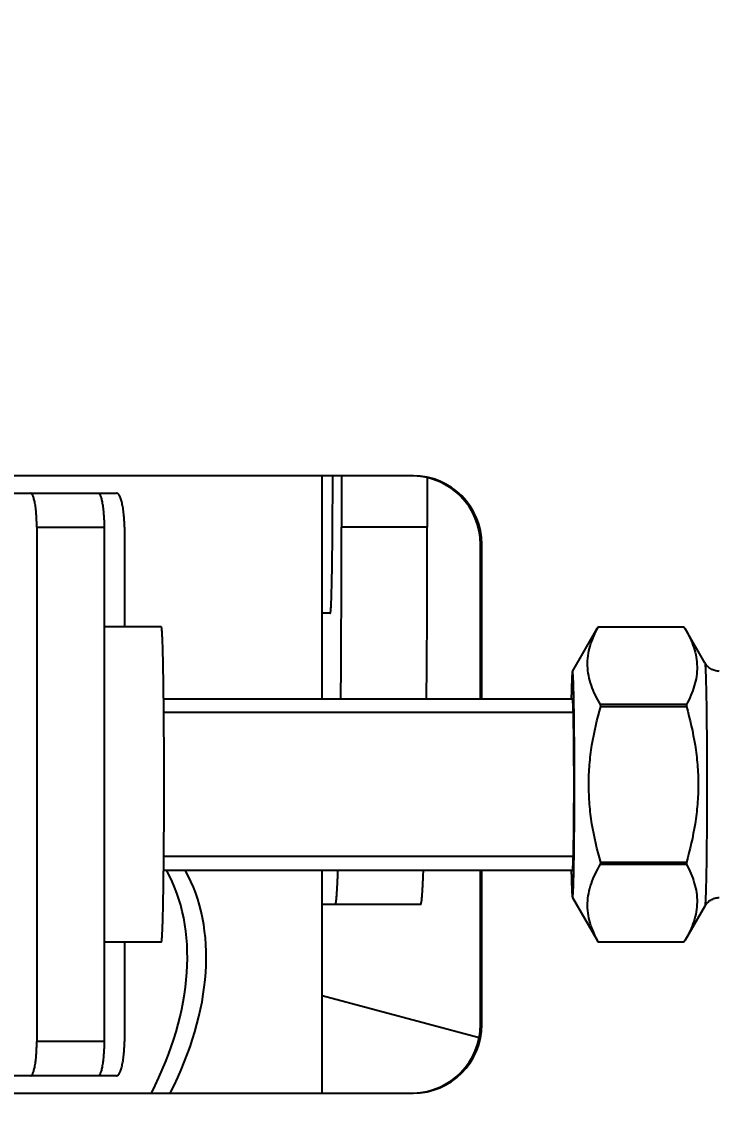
# Model space of a CAD drawing. Header units: millimetres. Extents: x 0 to 841, y 0 to 594.
# Drawn here: x 189.39 to 209.72, y 280.46 to 312.21 of the extents above; entities that cross this region are included whole.
import ezdxf

# ---------------------------------------------------------------- set-up
doc = ezdxf.new("R2010")
doc.units = ezdxf.units.MM
doc.header["$LTSCALE"] = 46.255
doc.layers.get('0').update_dxf_attribs({"linetype": 'CONTINUOUS'})
doc.layers.add('3_ALL_AXIS', color=7, linetype='CONTINUOUS')
doc.styles.get("Standard").update_dxf_attribs({"font": 'txt', "width": 0.8})
doc.dimstyles.new('DIMSTYLE_2', dxfattribs={"dimtxt": 2.5, "dimasz": 2.5, "dimexe": 2, "dimexo": 0.5, "dimtad": 1, "dimdec": 3, "dimdsep": 46, "dimtxsty": 'STANDARD', "dimblk": 'OPEN', "dimblk1": 'OPEN', "dimblk2": 'OPEN', "dimcen": 0.09, "dimadec": 0, "dimazin": 0, "dimtp": 0.5, "dimtm": 0.5, "dimtfac": 1, "dimtdec": 3, "dimtofl": 0, "dimtmove": 0, "dimatfit": 3, "dimldrblk": 'OPEN', "dimfxl": 1, "dimtolj": 1, "dimarcsym": 0})

# ---------------------------------------------------------------- blocks, each defined once
blk = doc.blocks.new('_OPEN')
at = {"color": 0, "linetype": 'BYBLOCK'}
for p, q in [((0, 0), (-1, 0.2)), ((-1, -0.2), (0, 0)), ((-1, 0), (0, 0))]:
    blk.add_line(p, q, dxfattribs=at)
blk = doc.blocks.new('*D1')
at = {"color": 2, "linetype": 'CONTINUOUS'}
for p, q in [((99.41, 256.965), (99.41, 468.591)), ((241.389, 391.465), (241.389, 468.591)), ((99.41, 466.591), (170.399, 466.591)), ((241.389, 466.591), (170.399, 466.591))]:
    blk.add_line(p, q, dxfattribs=at)
at = {"color": 2, "linetype": 'CONTINUOUS', "xscale": 2.5, "yscale": 2.5, "zscale": 2.5, "rotation": 180}
blk.add_blockref('_OPEN', (99.41, 466.591), dxfattribs=at)
at = {"color": 2, "linetype": 'CONTINUOUS', "xscale": 2.5, "yscale": 2.5, "zscale": 2.5}
blk.add_blockref('_OPEN', (241.389, 466.591), dxfattribs=at)
at = {"color": 2, "linetype": 'CONTINUOUS', "insert": (168.399, 469.716), "char_height": 2.5, "width": 10, "attachment_point": 2, "line_spacing_factor": 0.9}
blk.add_mtext('142\\P[5.6]', dxfattribs=at)
blk = doc.blocks.new('*D7')
at = {"color": 2, "linetype": 'CONTINUOUS'}
for p, q in [((117.517, 436.465), (24.788, 436.465)), ((26.788, 436.465), (26.788, 298.715)), ((26.788, 160.965), (26.788, 298.715)), ((209.211, 160.965), (24.788, 160.965))]:
    blk.add_line(p, q, dxfattribs=at)
at = {"color": 2, "linetype": 'CONTINUOUS', "xscale": 2.5, "yscale": 2.5, "zscale": 2.5}
for p, rotation in [((26.788, 436.465), 90), ((26.788, 160.965), 270)]:
    blk.add_blockref('_OPEN', p, dxfattribs=dict(at, rotation=rotation))
at = {"color": 2, "linetype": 'CONTINUOUS', "insert": (23.663, 297.715), "char_height": 2.5, "width": 12, "attachment_point": 2, "rotation": 90, "line_spacing_factor": 0.9}
blk.add_mtext('275,5\\P[10.8]', dxfattribs=at)

msp = doc.modelspace()

# ---------------------------------------------------------------- linework, layer by layer
at = {"color": 7, "linetype": 'CONTINUOUS'}
for p, q in [((200.80343, 298.96521), (149.56124, 298.96521)), ((198.14674, 292.46521), (198.14674, 298.96521)), ((198.71175, 298.96521), (198.71175, 297.46521)), ((201.21136, 298.9134), (201.21136, 297.46521)), ((188.94163, 298.46521), (192.14866, 298.46521)), ((189.82527, 297.46521), (189.82527, 282.46521)), ((189.82527, 297.46521), (191.78993, 297.46521)), ((191.78993, 297.46521), (191.78993, 282.46521)), ((192.38167, 297.46521), (192.38167, 294.56521)), ((201.21136, 297.46521), (198.71175, 297.46521)), ((202.7595, 292.46521), (202.7595, 296.96521)), ((202.80313, 296.96521), (202.7595, 296.96521)), ((202.80313, 292.46521), (202.80313, 296.96521)), ((198.38451, 294.96521), (198.14674, 294.96521)), ((193.44856, 294.56521), (191.78993, 294.56521)), ((205.44499, 293.2637), (206.16395, 294.50974)), ((206.1966, 294.56509), (206.16187, 294.50624)), ((206.19774, 294.56509), (206.19717, 294.56521)), ((206.19774, 294.56509), (208.69625, 294.56509)), ((208.69625, 294.56509), (208.73098, 294.50624)), ((209.30428, 293.51254), (208.7289, 294.50974)), ((208.76492, 292.29353), (206.26641, 292.29353)), ((206.26698, 292.23677), (206.26641, 292.29353)), ((206.26698, 292.23677), (208.76549, 292.23677)), ((208.76492, 292.29353), (208.76549, 292.23677)), ((206.26641, 287.63689), (206.26698, 287.69365)), ((206.26641, 287.63689), (208.76492, 287.63689)), ((208.76549, 287.69365), (206.26698, 287.69365)), ((208.76549, 287.69365), (208.76492, 287.63689)), ((198.14674, 280.96521), (198.14674, 287.46521)), ((202.7595, 282.96521), (202.7595, 287.46521)), ((202.80313, 282.96521), (202.80313, 287.46521)), ((205.44499, 286.66672), (206.1638, 285.42095)), ((201.01939, 286.46521), (198.14674, 286.46521)), ((209.30428, 286.41788), (208.72905, 285.42095)), ((206.16188, 285.42412), (206.1966, 285.36533)), ((208.73097, 285.42412), (208.69625, 285.36533)), ((193.44856, 285.36521), (191.78993, 285.36521)), ((192.38167, 285.36521), (192.38167, 282.46521)), ((206.19717, 285.36521), (206.19774, 285.36533)), ((208.69625, 285.36533), (206.19774, 285.36533)), ((198.14674, 283.8096), (202.72255, 282.58333)), ((202.80313, 282.96521), (202.7595, 282.96521)), ((191.78993, 282.46521), (189.82527, 282.46521)), ((192.14866, 281.46521), (188.94163, 281.46521)), ((149.56124, 280.96521), (200.80343, 280.96521))]:
    msp.add_line(p, q, dxfattribs=at)
at = {"color": 2, "linetype": 'CONTINUOUS'}
for p, q in [((205.4704, 292.06521), (193.51997, 292.06521)), ((205.49036, 289.94145), (205.49036, 289.98893)), ((205.4704, 287.86521), (193.51997, 287.86521))]:
    msp.add_line(p, q, dxfattribs=at)
at = {"color": 7, "linetype": 'CONTINUOUS'}
for centre, radius, start, end in [((200.80326, 296.96538), 1.99985, 359.995136, 89.995136), ((200.75962, 296.96537), 1.99986, 359.995302, 88.493286), ((-372.15817, 297.36037), 570.86993, 359.5086836, 0.0105226), ((-369.65855, 297.36037), 570.86993, 359.5086836, 0.0105226), ((200.80326, 282.96504), 1.99985, 270.004864, 0.004864), ((200.75962, 282.96504), 1.99986, 271.506714, 0.004698)]:
    msp.add_arc(centre, radius, start, end, dxfattribs=at)
for centre in [(186.56923, 281.99465), (187.11898, 281.99465)]:
    msp.add_ellipse(centre, major_axis=(6.36222, 6.36474), ratio=0.66666665, start_param=-1.11799397, end_param=-0.18597719, dxfattribs=at)
for points, knots in [([(189.82527, 297.46521), (189.82527, 297.53025), (189.82296, 297.65794), (189.81268, 297.84329), (189.79614, 298.01416), (189.77719, 298.14426), (189.75906, 298.23603), (189.74512, 298.29439), (189.7304, 298.34482), (189.71507, 298.38687), (189.69934, 298.42025), (189.68325, 298.44477), (189.66669, 298.46078), (189.65366, 298.46521), (189.64793, 298.46521)], [0, 0, 0, 0, 0.18771276, 0.36845979, 0.53558315, 0.68298621, 0.74763138, 0.80548412, 0.85609899, 0.89915928, 0.93452573, 0.96236088, 0.98345657, 1, 1, 1, 1]), ([(191.61299, 298.46521), (191.6187, 298.46521), (191.63169, 298.46077), (191.64816, 298.44476), (191.6642, 298.42025), (191.67988, 298.38687), (191.69516, 298.34482), (191.70985, 298.29439), (191.72377, 298.23603), (191.74187, 298.14426), (191.7608, 298.01416), (191.77733, 297.84329), (191.78761, 297.65794), (191.78993, 297.53025), (191.78993, 297.46521)], [0, 0, 0, 0, 0.0164762, 0.03752682, 0.06533533, 0.10068775, 0.14374286, 0.19435899, 0.25221786, 0.31687289, 0.46430375, 0.63146175, 0.81224718, 1, 1, 1, 1]), ([(192.38167, 297.46521), (192.38167, 297.53026), (192.37866, 297.65804), (192.36527, 297.84349), (192.34374, 298.01452), (192.3151, 298.16461), (192.28509, 298.27343), (192.25759, 298.34514), (192.23733, 298.38731), (192.2164, 298.42083), (192.19484, 298.44551), (192.17248, 298.46127), (192.15615, 298.46521), (192.14866, 298.46521)], [0, 0, 0, 0, 0.18369236, 0.36074168, 0.52481533, 0.67015632, 0.79194203, 0.84289551, 0.88686316, 0.92383849, 0.95417041, 0.97885922, 1, 1, 1, 1]), ([(193.44856, 294.56521), (193.44936, 294.56521), (193.45125, 294.56321), (193.45282, 294.55892), (193.4548, 294.55187), (193.4576, 294.53718), (193.46095, 294.51182), (193.46468, 294.47324), (193.46844, 294.42379), (193.47217, 294.36362), (193.47587, 294.29285), (193.47951, 294.21165), (193.48308, 294.12023), (193.48796, 293.97854), (193.4937, 293.77771), (193.49993, 293.50965), (193.50569, 293.20747), (193.51091, 292.87406), (193.51556, 292.51263), (193.51957, 292.12668), (193.5241, 291.57394), (193.52785, 290.85113), (193.52934, 289.96521), (193.52785, 289.07928), (193.5241, 288.35647), (193.51957, 287.80374), (193.51556, 287.41778), (193.51091, 287.05636), (193.50569, 286.72295), (193.49993, 286.42076), (193.4937, 286.15271), (193.48796, 285.95188), (193.48308, 285.81019), (193.47951, 285.71877), (193.47587, 285.63757), (193.47217, 285.5668), (193.46844, 285.50662), (193.46468, 285.45717), (193.46095, 285.41859), (193.4576, 285.39324), (193.4548, 285.37854), (193.45282, 285.37149), (193.45125, 285.3672), (193.44936, 285.36521), (193.44856, 285.36521)], [0, 0, 0, 0, 0.0002616, 0.00076112, 0.00154278, 0.0026162, 0.00564816, 0.00986176, 0.0152512, 0.02180479, 0.02950817, 0.03834297, 0.04828866, 0.05932123, 0.08453945, 0.11375592, 0.14668997, 0.1830249, 0.22241114, 0.26446966, 0.30879565, 0.40252547, 0.5, 0.59747453, 0.69120435, 0.73553034, 0.77758886, 0.8169751, 0.85331003, 0.88624408, 0.91546055, 0.94067877, 0.95171134, 0.96165703, 0.97049183, 0.97819521, 0.9847488, 0.99013824, 0.99435184, 0.9973838, 0.99845722, 0.99923888, 0.9997384, 1, 1, 1, 1]), ([(206.26641, 292.29353), (206.2119, 292.38432), (206.11148, 292.56692), (205.99135, 292.85005), (205.91125, 293.13771), (205.87754, 293.42858), (205.8934, 293.71962), (205.95586, 294.00769), (206.05904, 294.29113), (206.14865, 294.47417), (206.19774, 294.56509)], [0, 0, 0, 0, 0.13228869, 0.25994588, 0.3834023, 0.50403546, 0.62406895, 0.74582184, 0.87091355, 1, 1, 1, 1]), ([(208.73092, 294.50623), (208.78211, 294.41757), (208.87602, 294.23921), (208.98661, 293.96281), (209.05828, 293.6823), (209.08535, 293.3991), (209.06554, 293.11609), (209.002, 292.83602), (208.90021, 292.56031), (208.81273, 292.38208), (208.76492, 292.29353)], [0, 0, 0, 0, 0.13163113, 0.25875815, 0.38193506, 0.50260459, 0.62294206, 0.74511566, 0.87060621, 1, 1, 1, 1]), ([(209.72363, 293.2643), (209.6805, 293.26532), (209.59422, 293.27864), (209.47513, 293.33093), (209.37532, 293.41025), (209.32458, 293.47736), (209.30428, 293.51254)], [0, 0, 0, 0, 0.25490687, 0.50891159, 0.76005489, 1, 1, 1, 1]), ([(209.30428, 293.51254), (209.30493, 293.51141), (209.30605, 293.50832), (209.30826, 293.49944), (209.31072, 293.48313), (209.31357, 293.4575), (209.3164, 293.42378), (209.31924, 293.38206), (209.32205, 293.33242), (209.32483, 293.27498), (209.32868, 293.1832), (209.33322, 293.05011), (209.33818, 292.86928), (209.34283, 292.66155), (209.34712, 292.42884), (209.35102, 292.17332), (209.35577, 291.794), (209.36033, 291.28209), (209.36361, 290.63605), (209.36435, 290.19161), (209.36435, 289.96521)], [0, 0, 0, 0, 0.00110009, 0.00275005, 0.00774407, 0.0150129, 0.02455252, 0.03634445, 0.05036332, 0.06657974, 0.08495507, 0.12801313, 0.17914145, 0.23786848, 0.30365202, 0.37588333, 0.45389355, 0.62431521, 0.808618, 1, 1, 1, 1]), ([(205.44499, 293.26369), (205.44371, 293.26149), (205.44201, 293.25454), (205.43965, 293.24139), (205.43737, 293.2222), (205.43501, 293.19721), (205.43267, 293.16634), (205.42932, 293.11369), (205.42536, 293.03376), (205.42098, 292.92132), (205.41675, 292.7875), (205.41272, 292.63327), (205.41032, 292.52374), (205.40915, 292.46576)], [0, 0, 0, 0, 0.00955137, 0.02633294, 0.05044396, 0.0818849, 0.12062051, 0.16658327, 0.27987736, 0.42097054, 0.5888598, 0.78233558, 1, 1, 1, 1]), ([(205.50432, 289.96521), (205.50432, 290.18389), (205.50359, 290.61253), (205.5003, 291.23401), (205.49498, 291.80483), (205.48883, 292.23827), (205.48284, 292.54281), (205.47887, 292.70786), (205.47547, 292.82648), (205.47295, 292.90485), (205.47037, 292.97586), (205.46774, 293.03934), (205.46506, 293.09513), (205.46234, 293.14308), (205.45995, 293.17809), (205.45797, 293.20208), (205.45657, 293.21705), (205.45516, 293.22999), (205.45375, 293.24088), (205.45237, 293.24974), (205.45096, 293.25654), (205.44977, 293.26093), (205.44867, 293.26337), (205.44795, 293.2647), (205.44615, 293.26563), (205.44533, 293.26429), (205.44499, 293.26369)], [0, 0, 0, 0, 0.19851975, 0.38911138, 0.56417707, 0.71672992, 0.78262083, 0.84068615, 0.86659944, 0.89034634, 0.91186699, 0.93110754, 0.94802201, 0.96256696, 0.97470934, 0.97987069, 0.98442106, 0.98835863, 0.99168269, 0.99439335, 0.99649257, 0.99798726, 0.99851506, 0.99890603, 0.99937799, 1, 1, 1, 1]), ([(205.44749, 292.46482), (205.44798, 292.46433), (205.44878, 292.46263), (205.45037, 292.45738), (205.45114, 292.45259), (205.4517, 292.44894)], [0, 0, 0, 0, 0.12533143, 0.33149299, 1, 1, 1, 1]), ([(205.4517, 292.44894), (205.45352, 292.43696), (205.45636, 292.40607), (205.46004, 292.34977), (205.46362, 292.27371), (205.46714, 292.17855), (205.47052, 292.06506), (205.47503, 291.87994), (205.47988, 291.61096), (205.48444, 291.24963), (205.48782, 290.84584), (205.4899, 290.41293), (205.49036, 290.11611), (205.49036, 289.96521)], [0, 0, 0, 0, 0.0146425, 0.03741391, 0.06814067, 0.10657491, 0.15240338, 0.20524656, 0.33017819, 0.47724601, 0.64159269, 0.81777968, 1, 1, 1, 1]), ([(205.92062, 289.96521), (205.92062, 290.15728), (205.93677, 290.54162), (206.0304, 291.30464), (206.16171, 291.86749), (206.26698, 292.23677)], [0, 0, 0, 0, 0.25004564, 0.50009662, 1, 1, 1, 1]), ([(208.76549, 292.23677), (208.87076, 291.86749), (209.00207, 291.30464), (209.0957, 290.54162), (209.11185, 290.15728), (209.11185, 289.96521)], [0, 0, 0, 0, 0.49990338, 0.74995436, 1, 1, 1, 1]), ([(205.44499, 286.66672), (205.44533, 286.66613), (205.44616, 286.66478), (205.44795, 286.66572), (205.44867, 286.66705), (205.44977, 286.66949), (205.45096, 286.67389), (205.45237, 286.68069), (205.45376, 286.68955), (205.45516, 286.70044), (205.45657, 286.71338), (205.45797, 286.72835), (205.45995, 286.75235), (205.46234, 286.78735), (205.46506, 286.83531), (205.46774, 286.8911), (205.47037, 286.95458), (205.47295, 287.0256), (205.47547, 287.10397), (205.47887, 287.22259), (205.48284, 287.38763), (205.48883, 287.69217), (205.49499, 288.12561), (205.5003, 288.69643), (205.50359, 289.3179), (205.50432, 289.74653), (205.50432, 289.96521)], [0, 0, 0, 0, 0.00062148, 0.00109372, 0.00148497, 0.00201307, 0.00350833, 0.00560815, 0.00831942, 0.01164407, 0.0155822, 0.02013305, 0.02529486, 0.03743816, 0.05198386, 0.06889896, 0.08814005, 0.10966108, 0.13340828, 0.15932177, 0.21738718, 0.28327786, 0.43582949, 0.61089329, 0.80148265, 1, 1, 1, 1]), ([(205.49036, 289.96521), (205.49036, 289.81424), (205.4899, 289.5173), (205.48781, 289.08423), (205.48443, 288.6803), (205.47987, 288.3189), (205.47502, 288.04989), (205.4705, 287.86478), (205.46713, 287.75133), (205.4636, 287.65623), (205.46002, 287.58025), (205.45634, 287.52405), (205.4535, 287.49324), (205.45167, 287.48129)], [0, 0, 0, 0, 0.18228409, 0.35852768, 0.52291706, 0.6700078, 0.79493731, 0.84776876, 0.89357806, 0.93198547, 0.96267767, 0.98540694, 1, 1, 1, 1]), ([(206.26698, 287.69365), (206.16171, 288.06293), (206.03035, 288.62577), (205.93685, 289.38881), (205.92062, 289.77314), (205.92062, 289.96521)], [0, 0, 0, 0, 0.49990329, 0.74995445, 1, 1, 1, 1]), ([(209.11185, 289.96521), (209.11185, 289.77314), (209.09562, 289.38881), (209.00211, 288.62577), (208.87076, 288.06293), (208.76549, 287.69365)], [0, 0, 0, 0, 0.25004555, 0.5000967, 1, 1, 1, 1]), ([(209.36435, 289.96521), (209.36435, 289.7388), (209.36361, 289.29437), (209.36033, 288.64833), (209.35577, 288.13642), (209.35102, 287.7571), (209.34712, 287.50157), (209.34283, 287.26886), (209.33818, 287.06113), (209.33322, 286.8803), (209.32868, 286.74722), (209.32483, 286.65544), (209.32205, 286.598), (209.31924, 286.54836), (209.3164, 286.50664), (209.31357, 286.47291), (209.31072, 286.44729), (209.30826, 286.43098), (209.30605, 286.4221), (209.30493, 286.41901), (209.30428, 286.41788)], [0, 0, 0, 0, 0.191382, 0.37568479, 0.54610645, 0.62411667, 0.69634798, 0.76213152, 0.82085855, 0.87198687, 0.91504493, 0.93342026, 0.94963668, 0.96365555, 0.97544748, 0.9849871, 0.99225593, 0.99724995, 0.99889991, 1, 1, 1, 1]), ([(206.19774, 285.36533), (206.14865, 285.45625), (206.05908, 285.63929), (205.95605, 285.92277), (205.89344, 286.2108), (205.87754, 286.50185), (205.91122, 286.7927), (205.99117, 287.08041), (206.11143, 287.3635), (206.2119, 287.54609), (206.26641, 287.63689)], [0, 0, 0, 0, 0.12907924, 0.25416324, 0.37592204, 0.49595619, 0.61658751, 0.74003617, 0.86770292, 1, 1, 1, 1]), ([(208.76492, 287.63689), (208.81273, 287.54834), (208.90017, 287.3701), (209.00182, 287.09434), (209.06549, 286.8143), (209.08536, 286.53128), (209.05829, 286.24808), (208.98678, 285.96752), (208.87607, 285.69114), (208.7821, 285.5128), (208.73089, 285.42414)], [0, 0, 0, 0, 0.12938651, 0.25486838, 0.37704737, 0.49738572, 0.61805414, 0.74122307, 0.8683571, 1, 1, 1, 1]), ([(198.59973, 287.46486), (198.59679, 287.38767), (198.59093, 287.24314), (198.58136, 287.0413), (198.57168, 286.86951), (198.56189, 286.72826), (198.55324, 286.62986), (198.54596, 286.56675), (198.54097, 286.53113), (198.53596, 286.50333), (198.53165, 286.48521), (198.5278, 286.47458), (198.52512, 286.46897), (198.52194, 286.46521), (198.51977, 286.46521)], [0, 0, 0, 0, 0.23019671, 0.43112285, 0.60221221, 0.74299297, 0.85309838, 0.89657036, 0.93230228, 0.96030532, 0.98064004, 0.98799087, 0.9935396, 1, 1, 1, 1]), ([(201.01939, 286.46521), (201.02156, 286.46521), (201.02474, 286.46897), (201.02742, 286.47458), (201.03127, 286.48521), (201.03558, 286.50333), (201.04059, 286.53113), (201.04557, 286.56675), (201.05286, 286.62986), (201.06151, 286.72826), (201.07129, 286.86951), (201.08098, 287.0413), (201.09055, 287.24314), (201.09641, 287.38767), (201.09935, 287.46486)], [0, 0, 0, 0, 0.0064604, 0.01200913, 0.01935996, 0.03969468, 0.06769772, 0.10342964, 0.14690162, 0.25700703, 0.39778779, 0.56887715, 0.76980329, 1, 1, 1, 1]), ([(205.40915, 287.46466), (205.41032, 287.40667), (205.41272, 287.29714), (205.41675, 287.1429), (205.42098, 287.00908), (205.42536, 286.89664), (205.42932, 286.81671), (205.43267, 286.76406), (205.43501, 286.7332), (205.43738, 286.7082), (205.43965, 286.68902), (205.44201, 286.67587), (205.44372, 286.66892), (205.44499, 286.66672)], [0, 0, 0, 0, 0.21767198, 0.41115356, 0.57904652, 0.72014112, 0.83343435, 0.87939551, 0.91812904, 0.94956747, 0.97367498, 0.99045267, 1, 1, 1, 1]), ([(205.45167, 287.48129), (205.45112, 287.47769), (205.45035, 287.47295), (205.44877, 287.46777), (205.44798, 287.46608), (205.44749, 287.46559)], [0, 0, 0, 0, 0.66816697, 0.8744063, 1, 1, 1, 1]), ([(209.30428, 286.41788), (209.32458, 286.45306), (209.37532, 286.52017), (209.47513, 286.59948), (209.59422, 286.65177), (209.68049, 286.6651), (209.72363, 286.66612)], [0, 0, 0, 0, 0.23994812, 0.49108537, 0.74508405, 1, 1, 1, 1]), ([(189.64793, 281.46521), (189.65366, 281.46521), (189.66669, 281.46964), (189.68325, 281.48565), (189.69934, 281.51016), (189.71507, 281.54355), (189.7304, 281.58559), (189.74512, 281.63603), (189.75906, 281.69439), (189.77719, 281.78616), (189.79614, 281.91625), (189.81268, 282.08713), (189.82296, 282.27247), (189.82527, 282.40016), (189.82527, 282.46521)], [0, 0, 0, 0, 0.01654343, 0.03763912, 0.06547427, 0.10084072, 0.14390101, 0.19451588, 0.25236862, 0.31701379, 0.46441685, 0.63154021, 0.81228724, 1, 1, 1, 1]), ([(191.78993, 282.46521), (191.78993, 282.40016), (191.78761, 282.27247), (191.77733, 282.08712), (191.7608, 281.91625), (191.74187, 281.78616), (191.72377, 281.69439), (191.70985, 281.63603), (191.69516, 281.5856), (191.67988, 281.54355), (191.6642, 281.51017), (191.64816, 281.48566), (191.63169, 281.46965), (191.6187, 281.46521), (191.61299, 281.46521)], [0, 0, 0, 0, 0.18775282, 0.36853825, 0.53569625, 0.68312711, 0.74778214, 0.80564101, 0.85625714, 0.89931225, 0.93466467, 0.96247318, 0.9835238, 1, 1, 1, 1]), ([(192.14866, 281.46521), (192.15615, 281.46521), (192.17248, 281.46915), (192.19484, 281.48491), (192.2164, 281.50959), (192.23733, 281.54311), (192.25759, 281.58527), (192.28509, 281.65699), (192.3151, 281.7658), (192.34374, 281.9159), (192.36527, 282.08693), (192.37866, 282.27238), (192.38167, 282.40016), (192.38167, 282.46521)], [0, 0, 0, 0, 0.02114078, 0.04582959, 0.07616151, 0.11313684, 0.15710449, 0.20805797, 0.32984368, 0.47518467, 0.63925832, 0.81630764, 1, 1, 1, 1])]:
    msp.add_open_spline(points, degree=3, knots=knots, dxfattribs=at)
at = {"color": 2, "linetype": 'CONTINUOUS'}
for points, knots in [([(205.49036, 289.98893), (205.4902, 290.06713), (205.48996, 290.18445), (205.48963, 290.34083), (205.48946, 290.42888), (205.48933, 290.48744), (205.48927, 290.52681), (205.48895, 290.57366), (205.48861, 290.63044), (205.48815, 290.70594), (205.48769, 290.7815), (205.48723, 290.85704), (205.48688, 290.9137), (205.4866, 290.96093), (205.48637, 290.99867), (205.48624, 291.01998), (205.48615, 291.03407), (205.4861, 291.04372), (205.48598, 291.05389), (205.48584, 291.06654), (205.48557, 291.09162), (205.48499, 291.14607), (205.48408, 291.22976), (205.48318, 291.31348), (205.48245, 291.38045), (205.482, 291.4223), (205.48164, 291.45579), (205.48141, 291.4767), (205.48126, 291.49138), (205.48118, 291.49867), (205.48113, 291.50291), (205.48104, 291.50806), (205.4809, 291.51629), (205.48066, 291.53055), (205.48035, 291.5485), (205.47987, 291.57714), (205.47926, 291.61297), (205.47853, 291.65596), (205.4778, 291.69895), (205.47707, 291.74194), (205.47634, 291.78493), (205.47573, 291.82076), (205.47524, 291.84942), (205.47494, 291.86734), (205.47472, 291.87986), (205.4746, 291.88706), (205.47452, 291.89143), (205.47447, 291.89524), (205.47439, 291.89789), (205.47426, 291.90273), (205.47401, 291.91227), (205.47364, 291.92596), (205.47306, 291.94784), (205.47233, 291.97519), (205.47116, 292.01895), (205.46999, 292.06271), (205.46882, 292.10648), (205.46809, 292.13382), (205.4675, 292.15572), (205.46714, 292.16936), (205.46685, 292.18036), (205.46663, 292.18839), (205.46645, 292.19577), (205.46628, 292.19885), (205.46612, 292.20242), (205.46592, 292.20671), (205.4656, 292.21368), (205.4652, 292.22235), (205.46472, 292.23277), (205.46407, 292.24666), (205.46327, 292.26402), (205.46231, 292.28486), (205.46134, 292.30569), (205.46038, 292.32653), (205.45957, 292.34389), (205.45893, 292.35778), (205.45845, 292.3682), (205.45809, 292.376), (205.45785, 292.38123), (205.45772, 292.38378), (205.45761, 292.38657), (205.45747, 292.38717), (205.45734, 292.38836), (205.45717, 292.38974), (205.45687, 292.39225), (205.45643, 292.39579), (205.45591, 292.40005), (205.45522, 292.40573), (205.45435, 292.41283), (205.45331, 292.42135), (205.45192, 292.43272), (205.45019, 292.44692), (205.4488, 292.45828), (205.44811, 292.46396)], [0, 0, 0, 0, 0.0625, 0.09375, 0.125, 0.1328125, 0.140625, 0.15625, 0.171875, 0.1875, 0.21875, 0.234375, 0.25, 0.265625, 0.2734375, 0.28125, 0.28320312, 0.28515625, 0.2890625, 0.29296875, 0.296875, 0.3125, 0.34375, 0.375, 0.390625, 0.40625, 0.4140625, 0.421875, 0.42578125, 0.42773438, 0.42871094, 0.4296875, 0.43359375, 0.4375, 0.4453125, 0.453125, 0.46875, 0.484375, 0.5, 0.515625, 0.53125, 0.546875, 0.5546875, 0.5625, 0.56640625, 0.56835938, 0.5703125, 0.57128906, 0.57226562, 0.57421875, 0.578125, 0.5859375, 0.59375, 0.609375, 0.625, 0.65625, 0.671875, 0.6875, 0.6953125, 0.703125, 0.70703125, 0.7109375, 0.71484375, 0.71679688, 0.71875, 0.72265625, 0.7265625, 0.734375, 0.7421875, 0.75, 0.765625, 0.78125, 0.796875, 0.8125, 0.828125, 0.8359375, 0.84375, 0.8515625, 0.85351562, 0.85546875, 0.85742188, 0.859375, 0.86132812, 0.86328125, 0.8671875, 0.875, 0.8828125, 0.890625, 0.90625, 0.921875, 0.9375, 0.96875, 1, 1, 1, 1]), ([(205.44809, 287.46643), (205.44877, 287.4719), (205.45013, 287.48285), (205.45183, 287.49653), (205.4532, 287.50747), (205.45422, 287.51568), (205.45507, 287.52252), (205.45575, 287.528), (205.45626, 287.5321), (205.45668, 287.53551), (205.45702, 287.53827), (205.45722, 287.53976), (205.45734, 287.54086), (205.45743, 287.54133), (205.45753, 287.54381), (205.45765, 287.54634), (205.4579, 287.55163), (205.45843, 287.56297), (205.45925, 287.5805), (205.46023, 287.6015), (205.46121, 287.62251), (205.46219, 287.64351), (205.46317, 287.66452), (205.46399, 287.68202), (205.46464, 287.69603), (205.46513, 287.70653), (205.46554, 287.71528), (205.46587, 287.7223), (205.46607, 287.72663), (205.46624, 287.73022), (205.4664, 287.73335), (205.46658, 287.74056), (205.4668, 287.74844), (205.46708, 287.75921), (205.46744, 287.77258), (205.46802, 287.79403), (205.46874, 287.82083), (205.46961, 287.85299), (205.47047, 287.88514), (205.47134, 287.9173), (205.4722, 287.94946), (205.47292, 287.97626), (205.4735, 287.99769), (205.47386, 288.01112), (205.47411, 288.02046), (205.47423, 288.0252), (205.47431, 288.02779), (205.47437, 288.0316), (205.47444, 288.03594), (205.47457, 288.04312), (205.47478, 288.05557), (205.47509, 288.07342), (205.47558, 288.10194), (205.47619, 288.13761), (205.47692, 288.1804), (205.47766, 288.2232), (205.47839, 288.26599), (205.47912, 288.30879), (205.47974, 288.34445), (205.48023, 288.37298), (205.48053, 288.3908), (205.48075, 288.40331), (205.48087, 288.4104), (205.48094, 288.41495), (205.48101, 288.41833), (205.48105, 288.42265), (205.48113, 288.43003), (205.4813, 288.44492), (205.48153, 288.46613), (205.4819, 288.5001), (205.48236, 288.54255), (205.4831, 288.61047), (205.48383, 288.67839), (205.48457, 288.74631), (205.48512, 288.79727), (205.48559, 288.83967), (205.48591, 288.86948), (205.4861, 288.8863), (205.48619, 288.9053), (205.48635, 288.9283), (205.48657, 288.96552), (205.48686, 289.0119), (205.4872, 289.06762), (205.48766, 289.14189), (205.48811, 289.21617), (205.48857, 289.29043), (205.48885, 289.33687), (205.48906, 289.36934), (205.48915, 289.38563), (205.48921, 289.39484), (205.48923, 289.40501), (205.48926, 289.4174), (205.4893, 289.43739), (205.48937, 289.47231), (205.48948, 289.52223), (205.48964, 289.60208), (205.48985, 289.7019), (205.49011, 289.82167), (205.49027, 289.90153), (205.49036, 289.94145)], [0, 0, 0, 0, 0.03125, 0.0625, 0.078125, 0.09375, 0.109375, 0.1171875, 0.125, 0.1328125, 0.13671875, 0.140625, 0.14160156, 0.14257812, 0.14453125, 0.14648438, 0.1484375, 0.15625, 0.171875, 0.1875, 0.203125, 0.21875, 0.234375, 0.25, 0.2578125, 0.265625, 0.2734375, 0.27734375, 0.28125, 0.28320312, 0.28515625, 0.2890625, 0.29296875, 0.296875, 0.3046875, 0.3125, 0.328125, 0.34375, 0.359375, 0.375, 0.390625, 0.40625, 0.4140625, 0.421875, 0.42578125, 0.42773438, 0.42871094, 0.4296875, 0.43164062, 0.43359375, 0.4375, 0.4453125, 0.453125, 0.46875, 0.484375, 0.5, 0.515625, 0.53125, 0.546875, 0.5546875, 0.5625, 0.56640625, 0.56835938, 0.5703125, 0.57128906, 0.57226562, 0.57421875, 0.578125, 0.5859375, 0.59375, 0.609375, 0.625, 0.65625, 0.671875, 0.6875, 0.703125, 0.7109375, 0.71484375, 0.71875, 0.7265625, 0.734375, 0.75, 0.765625, 0.78125, 0.8125, 0.828125, 0.84375, 0.8515625, 0.85546875, 0.85742188, 0.859375, 0.86328125, 0.8671875, 0.875, 0.890625, 0.90625, 0.9375, 0.96875, 1, 1, 1, 1])]:
    msp.add_open_spline(points, degree=3, knots=knots, dxfattribs=at)
msp.add_open_spline([(205.44673, 287.46521), (205.44703, 287.46524), (205.4475, 287.46548), (205.44809, 287.46643)], degree=3, dxfattribs=at)
at = {"layer": '3_ALL_AXIS', "color": 7, "linetype": 'CONTINUOUS'}
for p, q in [((193.51593, 292.46521), (205.44749, 292.46521)), ((193.51593, 287.46521), (205.44749, 287.46521))]:
    msp.add_line(p, q, dxfattribs=at)
msp.add_open_spline([(198.38451, 294.96521), (198.38521, 294.96521), (198.38685, 294.96694), (198.38918, 294.97329), (198.39216, 294.98763), (198.39526, 295.01158), (198.39855, 295.0452), (198.4018, 295.08817), (198.40505, 295.14051), (198.40826, 295.20204), (198.41142, 295.27265), (198.41453, 295.35215), (198.41878, 295.47536), (198.42377, 295.64999), (198.42918, 295.88308), (198.43419, 296.14585), (198.43874, 296.43578), (198.44277, 296.75006), (198.44626, 297.08567), (198.4502, 297.56631), (198.45346, 298.19484), (198.45432, 298.70509), (198.45432, 298.96521)], degree=3, knots=[0, 0, 0, 0, 0.00052321, 0.00152213, 0.00522989, 0.01129353, 0.019721, 0.0304997, 0.04360714, 0.05901369, 0.07668355, 0.09657483, 0.11864013, 0.16907671, 0.22750976, 0.29337805, 0.36604805, 0.44482076, 0.52893801, 0.61759022, 0.80505038, 1, 1, 1, 1], dxfattribs=at)

# ---------------------------------------------------------------- dimensions: what is measured, and where the dimension line sits
at = {"color": 2, "linetype": 'CONTINUOUS'}
for base, p1, p2, angle, picture, middle in [((99.41025, 466.5912), (241.38863, 390.96521), (99.41025, 256.46521), 180, '*D1', (170.39944, 466.5912)), ((26.7876, 436.46521), (209.71103, 160.96521), (118.0166, 436.46521), 90, '*D7', (26.7876, 298.71521))]:
    dim = msp.add_linear_dim(base=base, p1=p1, p2=p2, angle=angle, dimstyle='DIMSTYLE_2', dxfattribs=at)
    dim.commit()
    dim.dimension.update_dxf_attribs({"geometry": picture, "text_midpoint": middle, "dimtype": 160})

doc.saveas('drawing.dxf')
